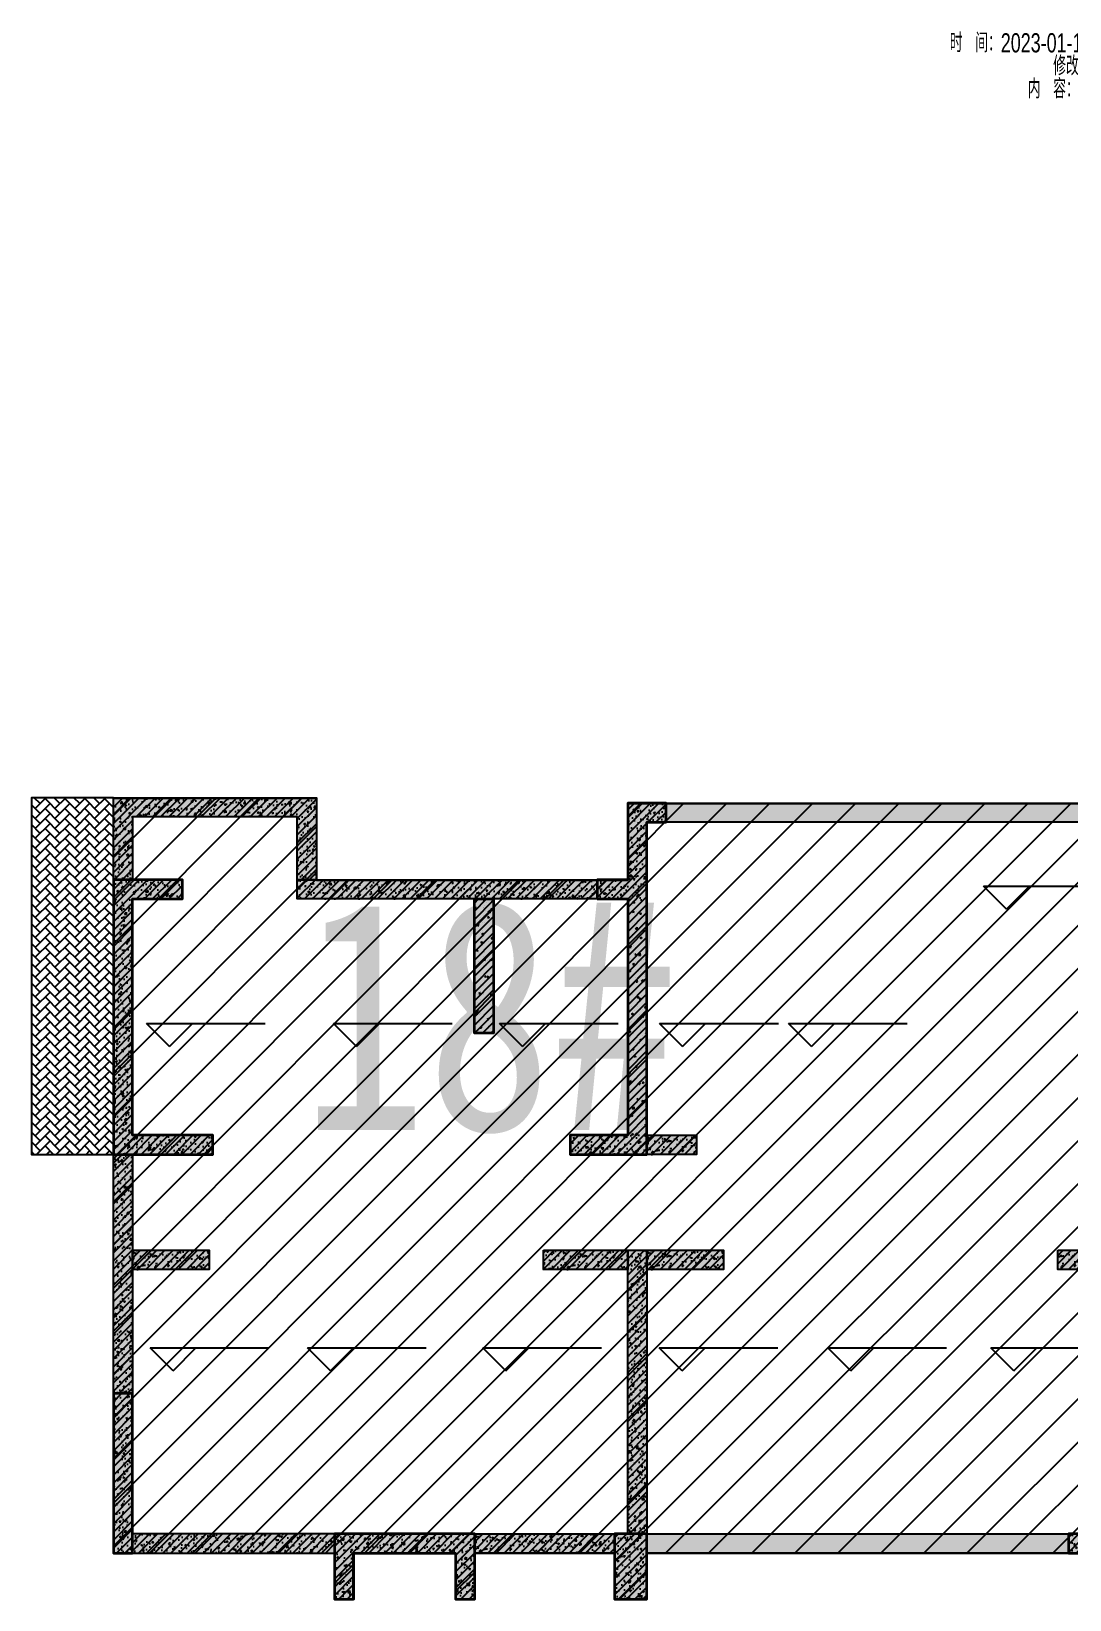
# Model space of a CAD drawing. Extents: x -1338203 to 1886333, y -783476 to 1038610.
# Drawn here: x 608417 to 621962, y 128696 to 149147 of the extents above; entities that cross this region are included whole.
import ezdxf
from ezdxf.enums import TextEntityAlignment as Align

# ---------------------------------------------------------------- set-up
doc = ezdxf.new("R2010")
doc.units = 0
doc.header["$LTSCALE"] = 1000
doc.header["$MEASUREMENT"] = 0
for name, color, linetype in [('A-001-平面参照B1$0$0G-NOTE', 4, 'Continuous'), ('A-18-平面B1$0$0A-A-SYMB-ELEV', 150, 'Continuous'), ('A-18-平面B1$0$0A-DETL-HATH', 8, 'Continuous'), ('S18柱墙B1_1$0$0S-CC-LINE', 52, 'Continuous'), ('S18柱墙B1_1$0$0S-CW-HATCH', 251, 'Continuous'), ('S18柱墙B1_1$0$0S-CW-HATCH-UP', 251, 'Continuous'), ('S18柱墙B1_1$0$0S-CW-LINE', 72, 'Continuous')]:
    doc.layers.add(name, color=color, linetype=linetype)
doc.layers.add('A-18-平面B1$0$AAD-A-MODIFY_20230111', color=201, linetype='Continuous', plot=False)
doc.styles.add('A-001-平面参照B1$0$AAD-HT', font='simhei.ttf', dxfattribs={"width": 0.6})
doc.styles.add('A-18-平面B1$0$AAD-TXT', font='aad-txt.shx', dxfattribs={"width": 0.7, "bigfont": 'aad-hztxt.shx'})
pattern_1 = [(45, (-537701.02, -383122.39), (-53.033009, 53.033009), []), (50, (-537701.02, -383122.39), (215.178055, -18.82564), [22.5, -247.5]), (355, (-537701.02, -383122.39), (-41.6254, 225.65764), [18, -198]), (100.4514, (-537683.09, -383123.96), (173.552815, 206.83186), [19.12206, -210.34263]), (46.1842, (-537701.02, -383062.4), (320.17231, -49.6557), [33.75, -371.25]), (96.6356, (-537674.34, -383066.53), (280.39881, 292.23536), [28.68309, -315.5139]), (351.1842, (-537701.02, -383062.4), (280.39858, 292.23558), [27, -297]), (21, (-537671.02, -383077.39), (179.072116, -120.785667), [22.5, -247.5]), (326, (-537671.02, -383077.39), (72.9946, 217.54501), [18, -198]), (71.4514, (-537656.1, -383087.45), (252.06679, 96.75915), [19.12206, -210.34263]), (37.5, (-537701.02, -383122.39), (3.647957, 99.868156), [0, -195.6, 0, -201, 0, -198.75]), (7.5, (-537701.02, -383122.39), (78.920861, 118.323514), [0, -114.6, 0, -191.1, 0, -75.75]), (327.5, (-537767.92, -383122.39), (160.146731, -6.766462), [0, -75, 0, -234, 0, -310.5]), (317.5, (-537797.92, -383122.39), (174.95585, 30.031495), [0, -97.5, 0, -155.4, 0, -220.5])]
pattern_2 = [(45, (-3344258, -271025.844), (-53.0330086, 53.0330086), []), (50, (-3344258, -271025.84), (215.178055, -18.8256405), [22.5, -247.5]), (355, (-3344258, -271025.84), (-41.6254, 225.65764), [18, -198]), (100.4514, (-3344240.07, -271027.41), (173.552815, 206.831863), [19.122057, -210.342634]), (46.1842, (-3344258, -270965.84), (320.172315, -49.655704), [33.75, -371.25]), (96.6356, (-3344231.32, -270969.98), (280.398812, 292.23536), [28.683086, -315.5139]), (351.1842, (-3344258, -270965.84), (280.398584, 292.23558), [27, -297]), (21, (-3344228, -270980.84), (179.072116, -120.785667), [22.5, -247.5]), (326, (-3344228, -270980.84), (72.9946, 217.545014), [18, -198]), (71.4514, (-3344213.08, -270990.9), (252.066789, 96.759149), [19.122057, -210.342634]), (37.5, (-3344258, -271025.844), (3.6479566, 99.8681561), [0, -195.6, 0, -201, 0, -198.75]), (7.5, (-3344258, -271025.84), (78.9208612, 118.3235136), [0, -114.6, 0, -191.1, 0, -75.75]), (327.5, (-3344324.9, -271025.84), (160.1467309, -6.7664615), [0, -75, 0, -234, 0, -310.5]), (317.5, (-3344354.9, -271025.84), (174.955851, 30.0314947), [0, -97.5, 0, -155.4, 0, -220.5])]

# ---------------------------------------------------------------- blocks, each defined once
blk = doc.blocks.new('A-001-平面参照B1')
at = {"layer": 'A-001-平面参照B1$0$0G-NOTE', "style": 'A-001-平面参照B1$0$AAD-HT', "width": 0.8}
blk.add_text('18#', height=3000, rotation=0, dxfattribs=at).set_placement((-154423, -170569), align=Align.MIDDLE_LEFT)
blk = doc.blocks.new('S18柱墙B1_1')
at = {"layer": 'S18柱墙B1_1$0$0S-CW-HATCH'}
h = blk.add_hatch(color=256, dxfattribs=at)
h.dxf.hatch_style = 1
h.paths.add_polyline_path([(-16300, 3490), (-16300, 4560), (-13650, 4560), (-13650, 3490), (-13900, 3490), (-13900, 4310), (-16050, 4310), (-16050, 3490)])
h = blk.add_hatch(color=256, dxfattribs=at)
h.dxf.hatch_style = 1
h.paths.add_polyline_path([(-9990, 3240), (-9590, 3240), (-9590, 160), (-10340, 160), (-10340, -90), (-9340, -90), (-9340, 3400), (-9340, 4240), (-9090, 4240), (-9090, 4490), (-9590, 4490), (-9590, 3490), (-9990, 3490)])
h = blk.add_hatch(color=256, dxfattribs=at)
h.dxf.hatch_style = 1
h.paths.add_polyline_path([(-9090, 4490), (-3500, 4490), (-3500, 4240), (-9090, 4240)])
h = blk.add_hatch(color=256, dxfattribs=at)
h.dxf.hatch_style = 1
h.paths.add_polyline_path([(-16300, 3490), (-16300, -90), (-15000, -90), (-15000, 160), (-16050, 160), (-16050, 3240), (-15400, 3240), (-15400, 3490)])
h = blk.add_hatch(color=256, dxfattribs=at)
h.dxf.hatch_style = 1
h.paths.add_polyline_path([(-13900, 3490), (-9990, 3490), (-9990, 3240), (-13900, 3240)])
h = blk.add_hatch(color=256, dxfattribs=at)
h.dxf.hatch_style = 1
h.paths.add_polyline_path([(-11590, 3240), (-11340, 3240), (-11340, 1490), (-11590, 1490)])
h = blk.add_hatch(color=256, dxfattribs=at)
h.dxf.hatch_style = 1
h.paths.add_polyline_path([(-9340, 160), (-8690, 160), (-8690, -90), (-9340, -90)])
h = blk.add_hatch(color=256, dxfattribs=at)
h.dxf.hatch_style = 1
h.paths.add_polyline_path([(-16300, -90), (-16050, -90), (-16050, -3210), (-16300, -3210)])
h = blk.add_hatch(color=256, dxfattribs=at)
h.dxf.hatch_style = 1
h.paths.add_polyline_path([(-16050, -1340), (-15050, -1340), (-15050, -1590), (-16050, -1590)])
h = blk.add_hatch(color=256, dxfattribs=at)
h.dxf.hatch_style = 1
h.paths.add_polyline_path([(-10690, -1340), (-9590, -1340), (-9590, -1590), (-10690, -1590)])
h = blk.add_hatch(color=256, dxfattribs=at)
h.dxf.hatch_style = 1
h.paths.add_polyline_path([(-9590, -1340), (-9340, -1340), (-9340, -5040), (-9590, -5040)])
h = blk.add_hatch(color=256, dxfattribs=at)
h.dxf.hatch_style = 1
h.paths.add_polyline_path([(-9340, -1340), (-8340, -1340), (-8340, -1590), (-9340, -1590)])
h = blk.add_hatch(color=256, dxfattribs=at)
h.dxf.hatch_style = 1
h.paths.add_polyline_path([(-3980, -1340), (-3225, -1340), (-3225, -1590), (-3980, -1590)])
h = blk.add_hatch(color=256, dxfattribs=at)
h.dxf.hatch_style = 1
h.paths.add_polyline_path([(-3840, -5290), (-3100, -5290), (-2360, -5290), (-2360, -5040), (-2975, -5040), (-2975, -1340), (-3225, -1340), (-3225, -5040), (-3840, -5040)])
h = blk.add_hatch(color=256, dxfattribs=at)
h.dxf.hatch_style = 1
h.paths.add_polyline_path([(-16050, -5290), (-16050, -3210), (-16300, -3210), (-16300, -5290)])
h = blk.add_hatch(color=256, dxfattribs=at)
h.dxf.hatch_style = 1
h.paths.add_polyline_path([(-13415, -5040), (-16050, -5040), (-16050, -5290), (-13415, -5290)])
h = blk.add_hatch(color=256, dxfattribs=at)
h.dxf.hatch_style = 1
h.paths.add_polyline_path([(-13415, -5890), (-13165, -5890), (-13165, -5290), (-12500, -5290), (-11835, -5290), (-11835, -5890), (-11585, -5890), (-11585, -5040), (-12500, -5040), (-13415, -5040)])
h = blk.add_hatch(color=256, dxfattribs=at)
h.dxf.hatch_style = 1
h.paths.add_polyline_path([(-11585, -5040), (-9760, -5040), (-9760, -5290), (-11585, -5290)])
h = blk.add_hatch(color=256, dxfattribs=at)
h.dxf.hatch_style = 1
h.paths.add_polyline_path([(-9340, -5040), (-9760, -5040), (-9760, -5890), (-9340, -5890)])
h = blk.add_hatch(color=256, dxfattribs=at)
h.dxf.hatch_style = 1
h.paths.add_polyline_path([(-9340, -5040), (-3840, -5040), (-3840, -5290), (-9340, -5290)])
at = {"layer": 'S18柱墙B1_1$0$0S-CW-HATCH-UP'}
h = blk.add_hatch(dxfattribs=at)
h.set_pattern_fill('钢筋混凝土', color=256, scale=30)
h.set_pattern_definition([(45, (-2634440.15, -271025.844), (-53.0330086, 53.0330086), []), (50, (-2634440.15, -271025.84), (215.178055, -18.82564), [22.5, -247.5]), (355, (-2634440.15, -271025.84), (-41.6254, 225.65764), [18, -198]), (100.4514, (-2634422.22, -271027.41), (173.552815, 206.831863), [19.122057, -210.342634]), (46.1842, (-2634440.15, -270965.84), (320.172315, -49.655704), [33.75, -371.25]), (96.6356, (-2634413.47, -270969.98), (280.39881, 292.23536), [28.683086, -315.5139]), (351.1842, (-2634440.15, -270965.84), (280.398584, 292.23558), [27, -297]), (21, (-2634410.15, -270980.84), (179.072116, -120.785667), [22.5, -247.5]), (326, (-2634410.15, -270980.84), (72.9946, 217.545014), [18, -198]), (71.4514, (-2634395.23, -270990.9), (252.066789, 96.759149), [19.122057, -210.342634]), (37.5, (-2634440.15, -271025.844), (3.6479566, 99.8681561), [0, -195.6, 0, -201, 0, -198.75]), (7.5, (-2634440.15, -271025.84), (78.9208612, 118.3235136), [0, -114.6, 0, -191.1, 0, -75.75]), (327.5, (-2634507.05, -271025.84), (160.1467309, -6.7664615), [0, -75, 0, -234, 0, -310.5]), (317.5, (-2634537.05, -271025.84), (174.955851, 30.031495), [0, -97.5, 0, -155.4, 0, -220.5])])
h.paths.add_polyline_path([(-16300, 3490), (-16300, 4560), (-13650, 4560), (-13650, 3490), (-13900, 3490), (-13900, 4310), (-16050, 4310), (-16050, 3490)])
h = blk.add_hatch(dxfattribs=at)
h.set_pattern_fill('钢筋混凝土', color=256, scale=30)
h.set_pattern_definition([(45, (-586835.16, -495521.72), (-53.0330086, 53.0330086), []), (50, (-586835.16, -495521.72), (215.178055, -18.82564), [22.5, -247.5]), (355, (-586835.16, -495521.72), (-41.6254, 225.65764), [18, -198]), (100.4514, (-586817.23, -495523.3), (173.552815, 206.83186), [19.12206, -210.342634]), (46.1842, (-586835.16, -495461.72), (320.17231, -49.6557), [33.75, -371.25]), (96.6356, (-586808.48, -495465.86), (280.39881, 292.23536), [28.68309, -315.5139]), (351.1842, (-586835.16, -495461.72), (280.39858, 292.23558), [27, -297]), (21, (-586805.16, -495476.72), (179.072116, -120.785667), [22.5, -247.5]), (326, (-586805.16, -495476.72), (72.9946, 217.545014), [18, -198]), (71.4514, (-586790.24, -495486.79), (252.06679, 96.75915), [19.12206, -210.342634]), (37.5, (-586835.16, -495521.72), (3.6479566, 99.868156), [0, -195.6, 0, -201, 0, -198.75]), (7.5, (-586835.16, -495521.72), (78.920861, 118.323514), [0, -114.6, 0, -191.1, 0, -75.75]), (327.5, (-586902.06, -495521.72), (160.146731, -6.7664615), [0, -75, 0, -234, 0, -310.5]), (317.5, (-586932.06, -495521.72), (174.95585, 30.031495), [0, -97.5, 0, -155.4, 0, -220.5])])
h.paths.add_polyline_path([(-9990, 3240), (-9590, 3240), (-9590, 160), (-10340, 160), (-10340, -90), (-9340, -90), (-9340, 3400), (-9340, 4240), (-9090, 4240), (-9090, 4490), (-9590, 4490), (-9590, 3490), (-9990, 3490)])
h = blk.add_hatch(dxfattribs=at)
h.set_pattern_fill('钢筋混凝土', color=256, scale=30)
h.set_pattern_definition(pattern_2)
h.paths.add_polyline_path([(-9090, 4490), (-3500, 4490), (-3500, 4240), (-9090, 4240)])
h = blk.add_hatch(dxfattribs=at)
h.set_pattern_fill('钢筋混凝土', color=256, scale=30)
h.set_pattern_definition(pattern_1)
h.paths.add_polyline_path([(-16300, 3490), (-16300, -90), (-15000, -90), (-15000, 160), (-16050, 160), (-16050, 3240), (-15400, 3240), (-15400, 3490)])
h = blk.add_hatch(dxfattribs=at)
h.set_pattern_fill('钢筋混凝土', color=256, scale=30)
h.set_pattern_definition(pattern_2)
h.paths.add_polyline_path([(-13900, 3490), (-9990, 3490), (-9990, 3240), (-13900, 3240)])
h = blk.add_hatch(dxfattribs=at)
h.set_pattern_fill('钢筋混凝土', color=256, scale=30)
h.set_pattern_definition([(45, (-2357058.905, -156263.83), (-53.0330086, 53.0330086), []), (50, (-2357058.9, -156263.83), (215.178055, -18.82564), [22.5, -247.5]), (355, (-2357058.9, -156263.83), (-41.6254, 225.65764), [18, -198]), (100.4514, (-2357040.97, -156265.4), (173.552815, 206.831863), [19.122057, -210.342634]), (46.1842, (-2357058.9, -156203.83), (320.172315, -49.655704), [33.75, -371.25]), (96.6356, (-2357032.22, -156207.97), (280.39881, 292.23536), [28.683086, -315.5139]), (351.1842, (-2357058.9, -156203.83), (280.398584, 292.23558), [27, -297]), (21, (-2357028.9, -156218.83), (179.072116, -120.785667), [22.5, -247.5]), (326, (-2357028.9, -156218.83), (72.9946, 217.545014), [18, -198]), (71.4514, (-2357013.98, -156228.9), (252.066789, 96.759149), [19.122057, -210.342634]), (37.5, (-2357058.905, -156263.83), (3.6479566, 99.8681561), [0, -195.6, 0, -201, 0, -198.75]), (7.5, (-2357058.9, -156263.83), (78.920861, 118.3235136), [0, -114.6, 0, -191.1, 0, -75.75]), (327.5, (-2357125.805, -156263.83), (160.1467309, -6.7664615), [0, -75, 0, -234, 0, -310.5]), (317.5, (-2357155.8, -156263.83), (174.955851, 30.031495), [0, -97.5, 0, -155.4, 0, -220.5])])
h.paths.add_polyline_path([(-11590, 3240), (-11340, 3240), (-11340, 1490), (-11590, 1490)])
h = blk.add_hatch(dxfattribs=at)
h.set_pattern_fill('钢筋混凝土', color=256, scale=30)
h.set_pattern_definition([(45, (-3342013, -265825.844), (-53.0330086, 53.0330086), []), (50, (-3342013, -265825.84), (215.178055, -18.8256405), [22.5, -247.5]), (355, (-3342013, -265825.84), (-41.6254, 225.65764), [18, -198]), (100.4514, (-3341995.07, -265827.41), (173.552815, 206.831863), [19.122057, -210.342634]), (46.1842, (-3342013, -265765.84), (320.172315, -49.655704), [33.75, -371.25]), (96.6356, (-3341986.32, -265769.98), (280.398812, 292.23536), [28.683086, -315.5139]), (351.1842, (-3342013, -265765.84), (280.398584, 292.23558), [27, -297]), (21, (-3341983, -265780.84), (179.072116, -120.785667), [22.5, -247.5]), (326, (-3341983, -265780.84), (72.9946, 217.545014), [18, -198]), (71.4514, (-3341968.08, -265790.9), (252.066789, 96.759149), [19.122057, -210.342634]), (37.5, (-3342013, -265825.844), (3.6479566, 99.8681561), [0, -195.6, 0, -201, 0, -198.75]), (7.5, (-3342013, -265825.84), (78.9208612, 118.3235136), [0, -114.6, 0, -191.1, 0, -75.75]), (327.5, (-3342079.9, -265825.84), (160.1467309, -6.7664615), [0, -75, 0, -234, 0, -310.5]), (317.5, (-3342109.9, -265825.84), (174.955851, 30.0314947), [0, -97.5, 0, -155.4, 0, -220.5])])
h.paths.add_polyline_path([(-9340, 160), (-8690, 160), (-8690, -90), (-9340, -90)])
h = blk.add_hatch(dxfattribs=at)
h.set_pattern_fill('钢筋混凝土', color=256, scale=30)
h.set_pattern_definition(pattern_2)
h.paths.add_polyline_path([(-16300, -90), (-16050, -90), (-16050, -3210), (-16300, -3210)])
h = blk.add_hatch(dxfattribs=at)
h.set_pattern_fill('钢筋混凝土', color=256, scale=30)
h.set_pattern_definition([(45, (-3348723, -267325.844), (-53.0330086, 53.0330086), []), (50, (-3348723, -267325.84), (215.178055, -18.8256405), [22.5, -247.5]), (355, (-3348723, -267325.84), (-41.6254, 225.65764), [18, -198]), (100.4514, (-3348705.07, -267327.41), (173.552815, 206.831863), [19.122057, -210.342634]), (46.1842, (-3348723, -267265.84), (320.172315, -49.655704), [33.75, -371.25]), (96.6356, (-3348696.32, -267269.98), (280.398812, 292.23536), [28.683086, -315.5139]), (351.1842, (-3348723, -267265.84), (280.398584, 292.23558), [27, -297]), (21, (-3348693, -267280.84), (179.072116, -120.785667), [22.5, -247.5]), (326, (-3348693, -267280.84), (72.9946, 217.545014), [18, -198]), (71.4514, (-3348678.08, -267290.9), (252.066789, 96.759149), [19.122057, -210.342634]), (37.5, (-3348723, -267325.844), (3.6479566, 99.8681561), [0, -195.6, 0, -201, 0, -198.75]), (7.5, (-3348723, -267325.84), (78.9208612, 118.3235136), [0, -114.6, 0, -191.1, 0, -75.75]), (327.5, (-3348789.9, -267325.84), (160.1467309, -6.7664615), [0, -75, 0, -234, 0, -310.5]), (317.5, (-3348819.9, -267325.84), (174.955851, 30.0314947), [0, -97.5, 0, -155.4, 0, -220.5])])
h.paths.add_polyline_path([(-16050, -1340), (-15050, -1340), (-15050, -1590), (-16050, -1590)])
h = blk.add_hatch(dxfattribs=at)
h.set_pattern_fill('钢筋混凝土', color=256, scale=30)
h.set_pattern_definition([(45, (-3343112.854, -267325.844), (-53.0330086, 53.0330086), []), (50, (-3343112.85, -267325.84), (215.178055, -18.8256405), [22.5, -247.5]), (355, (-3343112.85, -267325.84), (-41.6254, 225.65764), [18, -198]), (100.4514, (-3343094.92, -267327.41), (173.552815, 206.831863), [19.122057, -210.342634]), (46.1842, (-3343112.85, -267265.84), (320.172315, -49.655704), [33.75, -371.25]), (96.6356, (-3343086.17, -267269.98), (280.398812, 292.23536), [28.683086, -315.5139]), (351.1842, (-3343112.85, -267265.84), (280.398584, 292.23558), [27, -297]), (21, (-3343082.85, -267280.84), (179.072116, -120.785667), [22.5, -247.5]), (326, (-3343082.85, -267280.84), (72.9946, 217.545014), [18, -198]), (71.4514, (-3343067.93, -267290.9), (252.066789, 96.759149), [19.122057, -210.342634]), (37.5, (-3343112.854, -267325.844), (3.6479566, 99.8681561), [0, -195.6, 0, -201, 0, -198.75]), (7.5, (-3343112.85, -267325.84), (78.9208612, 118.3235136), [0, -114.6, 0, -191.1, 0, -75.75]), (327.5, (-3343179.754, -267325.84), (160.1467309, -6.7664615), [0, -75, 0, -234, 0, -310.5]), (317.5, (-3343209.75, -267325.84), (174.955851, 30.0314947), [0, -97.5, 0, -155.4, 0, -220.5])])
h.paths.add_polyline_path([(-10690, -1340), (-9590, -1340), (-9590, -1590), (-10690, -1590)])
h = blk.add_hatch(dxfattribs=at)
h.set_pattern_fill('钢筋混凝土', color=256, scale=30)
h.set_pattern_definition([(45, (-3344258, -271025.844), (-53.0330086, 53.0330086), []), (50, (-3344258, -271025.84), (215.178055, -18.8256405), [22.5, -247.5]), (355, (-3344258, -271025.84), (-41.6254, 225.65764), [18, -198]), (100.4514, (-3344240.07, -271027.41), (173.552815, 206.831863), [19.122057, -210.342634]), (46.1842, (-3344258, -270965.84), (320.172315, -49.655704), [33.75, -371.25]), (96.6356, (-3344231.32, -270969.98), (280.398812, 292.23536), [28.683086, -315.5139]), (351.1842, (-3344258, -270965.84), (280.398584, 292.23558), [27, -297]), (21, (-3344228, -270980.84), (179.072116, -120.785667), [22.5, -247.5]), (326, (-3344228, -270980.84), (72.9946, 217.545014), [18, -198]), (71.4514, (-3344213.08, -270990.9), (252.066789, 96.759149), [19.122057, -210.342634]), (37.5, (-3344258, -271025.844), (3.6479566, 99.8681561), [0, -195.6, 0, -201, 0, -198.75]), (7.5, (-3344258, -271025.84), (78.9208612, 118.3235136), [0, -114.6, 0, -191.1, 0, -75.75]), (327.5, (-3344324.9, -271025.84), (160.1467309, -6.7664615), [0, -75, 0, -234, 0, -310.5]), (317.5, (-3344354.9, -271025.84), (174.955851, 30.0314947), [0, -97.5, 0, -155.4, 0, -220.5])])
h.paths.add_polyline_path([(-9590, -1340), (-9340, -1340), (-9340, -5040), (-9590, -5040)])
h = blk.add_hatch(dxfattribs=at)
h.set_pattern_fill('钢筋混凝土', color=256, scale=30)
h.set_pattern_definition([(45, (-3342013, -267325.844), (-53.0330086, 53.0330086), []), (50, (-3342013, -267325.84), (215.178055, -18.8256405), [22.5, -247.5]), (355, (-3342013, -267325.84), (-41.6254, 225.65764), [18, -198]), (100.4514, (-3341995.07, -267327.41), (173.552815, 206.831863), [19.122057, -210.342634]), (46.1842, (-3342013, -267265.84), (320.172315, -49.655704), [33.75, -371.25]), (96.6356, (-3341986.32, -267269.98), (280.398812, 292.23536), [28.683086, -315.5139]), (351.1842, (-3342013, -267265.84), (280.398584, 292.23558), [27, -297]), (21, (-3341983, -267280.84), (179.072116, -120.785667), [22.5, -247.5]), (326, (-3341983, -267280.84), (72.9946, 217.545014), [18, -198]), (71.4514, (-3341968.08, -267290.9), (252.066789, 96.759149), [19.122057, -210.342634]), (37.5, (-3342013, -267325.844), (3.6479566, 99.8681561), [0, -195.6, 0, -201, 0, -198.75]), (7.5, (-3342013, -267325.84), (78.9208612, 118.3235136), [0, -114.6, 0, -191.1, 0, -75.75]), (327.5, (-3342079.9, -267325.84), (160.1467309, -6.7664615), [0, -75, 0, -234, 0, -310.5]), (317.5, (-3342109.9, -267325.84), (174.955851, 30.0314947), [0, -97.5, 0, -155.4, 0, -220.5])])
h.paths.add_polyline_path([(-9340, -1340), (-8340, -1340), (-8340, -1590), (-9340, -1590)])
h = blk.add_hatch(dxfattribs=at)
h.set_pattern_fill('钢筋混凝土', color=256, scale=30)
h.set_pattern_definition([(45, (-3336898.01, -267325.844), (-53.0330086, 53.0330086), []), (50, (-3336898, -267325.84), (215.178055, -18.8256405), [22.5, -247.5]), (355, (-3336898, -267325.84), (-41.6254, 225.65764), [18, -198]), (100.4514, (-3336880.08, -267327.41), (173.552815, 206.831863), [19.122057, -210.342634]), (46.1842, (-3336898, -267265.84), (320.172315, -49.655704), [33.75, -371.25]), (96.6356, (-3336871.33, -267269.98), (280.398812, 292.23536), [28.683086, -315.5139]), (351.1842, (-3336898, -267265.84), (280.398584, 292.23558), [27, -297]), (21, (-3336868, -267280.84), (179.072116, -120.785667), [22.5, -247.5]), (326, (-3336868, -267280.84), (72.9946, 217.545014), [18, -198]), (71.4514, (-3336853.08, -267290.9), (252.066789, 96.759149), [19.122057, -210.342634]), (37.5, (-3336898.01, -267325.844), (3.6479566, 99.8681561), [0, -195.6, 0, -201, 0, -198.75]), (7.5, (-3336898.01, -267325.84), (78.9208612, 118.3235136), [0, -114.6, 0, -191.1, 0, -75.75]), (327.5, (-3336964.91, -267325.84), (160.1467309, -6.7664615), [0, -75, 0, -234, 0, -310.5]), (317.5, (-3336994.9, -267325.84), (174.955851, 30.0314947), [0, -97.5, 0, -155.4, 0, -220.5])])
h.paths.add_polyline_path([(-3980, -1340), (-3225, -1340), (-3225, -1590), (-3980, -1590)])
h = blk.add_hatch(dxfattribs=at)
h.set_pattern_fill('钢筋混凝土', color=256, scale=30)
h.set_pattern_definition(pattern_1)
h.paths.add_polyline_path([(-3840, -5290), (-3100, -5290), (-2360, -5290), (-2360, -5040), (-2975, -5040), (-2975, -1340), (-3225, -1340), (-3225, -5040), (-3840, -5040)])
h = blk.add_hatch(dxfattribs=at)
h.set_pattern_fill('钢筋混凝土', color=256, scale=30)
h.set_pattern_definition(pattern_1)
h.paths.add_polyline_path([(-16050, -5290), (-16050, -3210), (-16300, -3210), (-16300, -5290)])
h = blk.add_hatch(dxfattribs=at)
h.set_pattern_fill('钢筋混凝土', color=256, scale=30)
h.set_pattern_definition(pattern_2)
h.paths.add_polyline_path([(-13415, -5040), (-16050, -5040), (-16050, -5290), (-13415, -5290)])
h = blk.add_hatch(dxfattribs=at)
h.set_pattern_fill('钢筋混凝土', color=256, scale=30)
h.set_pattern_definition(pattern_1)
h.paths.add_polyline_path([(-13415, -5890), (-13165, -5890), (-13165, -5290), (-12500, -5290), (-11835, -5290), (-11835, -5890), (-11585, -5890), (-11585, -5040), (-12500, -5040), (-13415, -5040)])
h = blk.add_hatch(dxfattribs=at)
h.set_pattern_fill('钢筋混凝土', color=256, scale=30)
h.set_pattern_definition(pattern_2)
h.paths.add_polyline_path([(-11585, -5040), (-9760, -5040), (-9760, -5290), (-11585, -5290)])
h = blk.add_hatch(dxfattribs=at)
h.set_pattern_fill('钢筋混凝土', color=256, scale=30)
h.set_pattern_definition([(45, (0, 0), (-53.033, 53.033), []), (50, (0, 0), (215.178, -18.8256), [22.5, -247.5]), (355, (0, 0), (-41.6254, 225.6576), [18, -198]), (100.4514, (17.93, -1.57), (173.553, 206.832), [19.122, -210.3426]), (46.1842, (0, 60), (320.1723, -49.656), [33.75, -371.25]), (96.6356, (26.68, 55.86), (280.399, 292.235), [28.683, -315.514]), (351.1842, (0, 60), (280.399, 292.236), [27, -297]), (21, (30, 45), (179.072, -120.7857), [22.5, -247.5]), (326, (30, 45), (72.9946, 217.545), [18, -198]), (71.4514, (44.92, 34.93), (252.0668, 96.759), [19.122, -210.3426]), (37.5, (0, 0), (3.64796, 99.86816), [0, -195.6, 0, -201, 0, -198.75]), (7.5, (0, 0), (78.9209, 118.3235), [0, -114.6, 0, -191.1, 0, -75.75]), (327.5, (-66.9, 0), (160.14673, -6.76646), [0, -75, 0, -234, 0, -310.5]), (317.5, (-96.9, 0), (174.9559, 30.0315), [0, -97.5, 0, -155.4, 0, -220.5])])
h.paths.add_polyline_path([(-9340, -5040), (-9760, -5040), (-9760, -5890), (-9340, -5890)])
h = blk.add_hatch(dxfattribs=at)
h.set_pattern_fill('钢筋混凝土', color=256, scale=30)
h.set_pattern_definition(pattern_2)
h.paths.add_polyline_path([(-9340, -5040), (-3840, -5040), (-3840, -5290), (-9340, -5290)])
at = {"layer": 'S18柱墙B1_1$0$0S-CC-LINE', "lineweight": 35}
blk.add_lwpolyline([(-9340, -5040), (-9760, -5040), (-9760, -5890), (-9340, -5890)], close=True, dxfattribs=at)
at = {"layer": 'S18柱墙B1_1$0$0S-CW-LINE', "flags": 128}
blk.add_lwpolyline([(-16300, 3490), (-16300, 4560), (-13650, 4560), (-13650, 3490), (-13900, 3490), (-13900, 4310), (-16050, 4310), (-16050, 3490)], close=True, dxfattribs=at)
at = {"layer": 'S18柱墙B1_1$0$0S-CW-LINE', "lineweight": 35}
for points in [[(-9990, 3240), (-9590, 3240), (-9590, 160), (-10340, 160), (-10340, -90), (-9340, -90), (-9340, 3400), (-9340, 4240), (-9090, 4240), (-9090, 4490), (-9590, 4490), (-9590, 3490), (-9990, 3490)], [(-16300, 3490), (-16300, -90), (-15000, -90), (-15000, 160), (-16050, 160), (-16050, 3240), (-15400, 3240), (-15400, 3490)], [(-11590, 3240), (-11340, 3240), (-11340, 1490), (-11590, 1490)], [(-3840, -5290), (-3100, -5290), (-2360, -5290), (-2360, -5040), (-2975, -5040), (-2975, -1340), (-3225, -1340), (-3225, -5040), (-3840, -5040)], [(-16050, -5290), (-16050, -3210), (-16300, -3210), (-16300, -5290)], [(-13415, -5890), (-13165, -5890), (-13165, -5290), (-12500, -5290), (-11835, -5290), (-11835, -5890), (-11585, -5890), (-11585, -5040), (-12500, -5040), (-13415, -5040)]]:
    blk.add_lwpolyline(points, close=True, dxfattribs=at)
at = {"layer": 'S18柱墙B1_1$0$0S-CW-LINE'}
for points in [[(-9090, 4490), (-3500, 4490), (-3500, 4240), (-9090, 4240)], [(-13900, 3490), (-9990, 3490), (-9990, 3240), (-13900, 3240)], [(-9340, 160), (-8690, 160), (-8690, -90), (-9340, -90)], [(-16300, -90), (-16050, -90), (-16050, -3210), (-16300, -3210)], [(-16050, -1340), (-15050, -1340), (-15050, -1590), (-16050, -1590)], [(-10690, -1340), (-9590, -1340), (-9590, -1590), (-10690, -1590)], [(-9590, -1340), (-9340, -1340), (-9340, -5040), (-9590, -5040)], [(-9340, -1340), (-8340, -1340), (-8340, -1590), (-9340, -1590)], [(-3980, -1340), (-3225, -1340), (-3225, -1590), (-3980, -1590)], [(-13415, -5040), (-16050, -5040), (-16050, -5290), (-13415, -5290)], [(-11585, -5040), (-9760, -5040), (-9760, -5290), (-11585, -5290)], [(-9340, -5040), (-3840, -5040), (-3840, -5290), (-9340, -5290)]]:
    blk.add_lwpolyline(points, close=True, dxfattribs=at)
blk = doc.blocks.new('S001地下一墙柱')
at = {"ltscale": 0.002}
blk.add_blockref('S18柱墙B1_1', (-140579, -172296), dxfattribs=at)
blk = doc.blocks.new('A-18-平面B1')
at = {"layer": 'A-18-平面B1$0$0A-DETL-HATH'}
h = blk.add_hatch(dxfattribs=at)
h.set_pattern_fill('AR-HBONE', color=256, scale=150)
h.set_pattern_definition([(45, (-1683525.285, 498509.825), (8e-15, 129.315688), [274.32, -91.44]), (135, (-1683460.63, 498574.48), (8e-15, 129.315688), [274.32, -91.44])])
h.paths.add_polyline_path([(-16300, 4560), (-17370, 4560), (-17370, -90), (-16300, -90)])
at = {"layer": 'A-18-平面B1$0$0A-A-SYMB-ELEV'}
for p, q in [((-4646, 3109), (-4946, 3409)), ((-4946, 3409), (-3397, 3409)), ((-4646, 3109), (-4346, 3409)), ((-15569, 1318), (-15869, 1618)), ((-15869, 1618), (-14319, 1618)), ((-15569, 1318), (-15269, 1618)), ((-13128, 1318), (-13428, 1618)), ((-13428, 1618), (-11878, 1618)), ((-13128, 1318), (-12828, 1618)), ((-10964, 1318), (-11264, 1618)), ((-11264, 1618), (-9715, 1618)), ((-10964, 1318), (-10664, 1618)), ((-8873, 1318), (-9173, 1618)), ((-9173, 1618), (-7624, 1618)), ((-8873, 1318), (-8573, 1618)), ((-7194, 1318), (-7494, 1618)), ((-7494, 1618), (-5944, 1618)), ((-7194, 1318), (-6894, 1618)), ((-15522, -2913), (-15822, -2613)), ((-15822, -2613), (-14273, -2613)), ((-15522, -2913), (-15222, -2613)), ((-13469, -2913), (-13769, -2613)), ((-13769, -2613), (-12220, -2613)), ((-13469, -2913), (-13169, -2613)), ((-11180, -2913), (-11480, -2613)), ((-11480, -2613), (-9931, -2613)), ((-11180, -2913), (-10880, -2613)), ((-8880, -2913), (-9180, -2613)), ((-9180, -2613), (-7631, -2613)), ((-8880, -2913), (-8580, -2613)), ((-6680, -2913), (-6980, -2613)), ((-6980, -2613), (-5431, -2613)), ((-6680, -2913), (-6380, -2613)), ((-4553, -2913), (-4853, -2613)), ((-4853, -2613), (-3304, -2613)), ((-4553, -2913), (-4253, -2613))]:
    blk.add_line(p, q, dxfattribs=at)
at = {"layer": 'A-18-平面B1$0$0A-DETL-HATH'}
blk.add_lwpolyline([(-16300, 4560), (-17370, 4560), (-17370, -90), (-16300, -90)], close=True, dxfattribs=at)
at = {"layer": 'A-18-平面B1$0$AAD-A-MODIFY_20230111', "color": 4, "char_height": 250, "width": 3000, "attachment_point": 3, "line_spacing_factor": 0.72, "style": 'A-18-平面B1$0$AAD-TXT'}
for s, insert in [('时\u3000间：2023-01-11 15:02', (-2875, 14530)), ('修改人：程婉婷', (-2875, 14230)), ('内\u3000容：取消构造柱', (-2875, 13930))]:
    blk.add_mtext(s, dxfattribs=dict(at, insert=insert))

msp = doc.modelspace()

# ---------------------------------------------------------------- hatches: boundary and pattern name
at = {"ltscale": 0.002}
h = msp.add_hatch(dxfattribs=at)
h.set_pattern_fill('ANSI31', color=8, scale=250)
h.set_pattern_definition([(45, (321371.16, 273451.7), (-280.633, 280.633), [])])
h.paths.add_polyline_path([(627346.6, 139076.4), (635376.6, 139076.4), (635376.6, 138076.4), (637996.6, 138076.4), (637996.6, 139146.4), (640146.6, 139146.4), (640146.6, 138076.4), (642086.6, 138076.4), (642086.6, 136246.4), (643656.6, 136246.4), (643656.6, 132996.4), (638576.6, 132996.4), (638576.6, 132296.4), (638576.6, 129296.4), (637621.6, 129296.4), (637621.6, 128696.4), (637371.6, 128696.4), (637371.6, 129296.4), (635546.6, 129296.4), (635546.6, 128696.4), (635126.6, 128696.4), (635126.6, 129296.4), (616446.6, 129296.4), (616446.6, 128696.4), (616026.6, 128696.4), (616026.6, 129296.4), (614201.6, 129296.4), (614201.6, 128696.4), (613951.6, 128696.4), (613951.6, 129296.4), (612621.6, 129296.4), (612621.6, 128696.4), (612371.6, 128696.4), (612371.6, 129296.4), (609486.6, 129296.4), (609486.6, 139146.4), (612136.6, 139146.4), (612136.6, 138076.4), (616196.6, 138076.4), (616196.6, 139076.4), (624226.6, 139076.4), (624226.6, 142646.4), (627346.6, 142646.4)])

# ---------------------------------------------------------------- linework, layer by layer
at = {"color": 3, "flags": 128}
msp.add_lwpolyline([(635126.6, 129296.4), (616446.6, 129296.4), (616446.6, 128696.4), (616026.6, 128696.4), (616026.6, 129296.4), (614201.6, 129296.4), (614201.6, 128696.4), (613951.6, 128696.4), (613951.6, 129296.4), (612621.6, 129296.4), (612621.6, 128696.4), (612371.6, 128696.4), (612371.6, 129296.4), (609486.6, 129296.4), (609486.6, 139146.4), (612136.6, 139146.4), (612136.6, 138076.4), (616196.6, 138076.4), (616196.6, 139076.4), (624226.6, 139076.4)], dxfattribs=at)

# ---------------------------------------------------------------- block references
at = {"ltscale": 0.002}
for name, p in [('S001地下一墙柱', (766365.4, 306889.1)), ('A-18-平面B1', (625786.6, 134593.2))]:
    msp.add_blockref(name, p, dxfattribs=at)
msp.add_blockref('A-001-平面参照B1', (766365.4, 306889.1))

doc.saveas('drawing.dxf')
